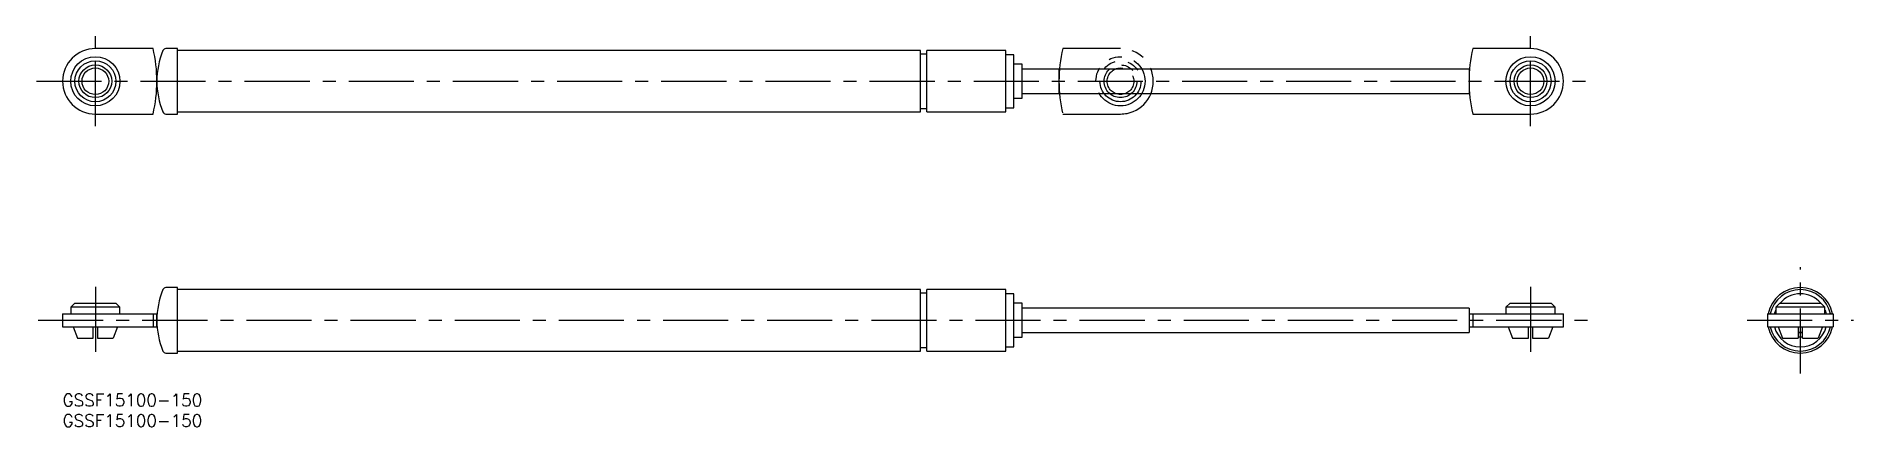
# Model space of a CAD drawing. Extents: x -6 to 437, y -8 to 87.
import ezdxf

# ---------------------------------------------------------------- set-up
doc = ezdxf.new("R2010")
doc.units = 0
doc.header["$LTSCALE"] = 0.5
doc.linetypes.add('CENTER', pattern=[50.8, 31.75, -6.35, 6.35, -6.35])
doc.linetypes.add('PHANTOM', pattern=[63.5, 31.75, -6.35, 6.35, -6.35, 6.35, -6.35])
for name, color, linetype in [('MSM_CENTER', 1, 'CENTER'), ('MSM_CONTINUOUS', 7, 'CONTINUOUS'), ('MSM_IMAGINARY', 6, 'PHANTOM'), ('MSM_PART_NUMBER', 7, 'CONTINUOUS')]:
    doc.layers.add(name, color=color, linetype=linetype)
doc.styles.get("Standard").update_dxf_attribs({"font": 'txt.shx', "height": 3, "bigfont": 'bigfont.shx'})

msp = doc.modelspace()

# ---------------------------------------------------------------- linework, layer by layer
at = {"layer": 'MSM_CENTER'}
for p, q in [((8, 65.4), (8, 87.4)), ((358, 65.4), (358, 87.4)), ((-6.39, 76.4), (371.53, 76.4)), ((423.8, 5), (423.8, 31)), ((8, 26.2), (8, 9.6)), ((358, 26.2), (358, 9.6)), ((-5.96, 18), (371.96, 18)), ((410.8, 18), (436.8, 18))]:
    msp.add_line(p, q, dxfattribs=at)
at = {"layer": 'MSM_CONTINUOUS'}
for p, q in [((22.07, 84.4), (8, 84.4)), ((28, 84.4), (25.2, 84.4)), ((28, 68.4), (28, 84.4)), ((358, 84.4), (343.93, 84.4)), ((209.2, 83.9), (28, 83.9)), ((209.2, 68.9), (209.2, 83.9)), ((210.8, 83.05), (209.2, 83.05)), ((230, 83.9), (210.8, 83.9)), ((210.8, 68.9), (210.8, 83.9)), ((230, 68.9), (230, 83.9)), ((232, 82.9), (230, 82.9)), ((232, 69.9), (232, 82.9)), ((234, 80.55), (232, 80.55)), ((234, 72.25), (234, 80.55)), ((343, 79.4), (234, 79.4)), ((343, 79.4), (343, 73.4)), ((232, 72.25), (234, 72.25)), ((234, 73.4), (343, 73.4)), ((8, 68.4), (22.07, 68.4)), ((25.2, 68.4), (28, 68.4)), ((28, 68.9), (209.2, 68.9)), ((209.2, 69.75), (210.8, 69.75)), ((210.8, 68.9), (230, 68.9)), ((230, 69.9), (232, 69.9)), ((343.93, 68.4), (358, 68.4)), ((3, 22.2), (2, 21.2)), ((3, 22.2), (13, 22.2)), ((14, 21.2), (13, 22.2)), ((28, 26), (25.2, 26)), ((28, 10), (28, 26)), ((209.2, 25.5), (28, 25.5)), ((209.2, 10.5), (209.2, 25.5)), ((210.8, 24.65), (209.2, 24.65)), ((230, 25.5), (210.8, 25.5)), ((210.8, 10.5), (210.8, 25.5)), ((230, 10.5), (230, 25.5)), ((232, 24.5), (230, 24.5)), ((232, 11.5), (232, 24.5)), ((353, 22.2), (352, 21.2)), ((353, 22.2), (363, 22.2)), ((364, 21.2), (363, 22.2)), ((418.8, 22.2), (417.8, 21.2)), ((418.8, 22.2), (428.8, 22.2)), ((429.8, 21.2), (428.8, 22.2)), ((0, 19.6), (0, 16.4)), ((0, 19.6), (23, 19.6)), ((2, 21.2), (2, 19.6)), ((14, 21.2), (2, 21.2)), ((14, 19.6), (14, 21.2)), ((22.07, 19.6), (22.07, 16.4)), ((23, 16.4), (23, 19.6)), ((234, 22.15), (232, 22.15)), ((234, 13.85), (234, 22.15)), ((343, 21), (234, 21)), ((343, 21), (343, 15)), ((343, 19.6), (366, 19.6)), ((343.93, 19.6), (343.93, 16.4)), ((352, 21.2), (352, 19.6)), ((364, 21.2), (352, 21.2)), ((364, 19.6), (364, 21.2)), ((366, 16.4), (366, 19.6)), ((415.8, 19.6), (415.8, 16.4)), ((415.8, 19.6), (431.8, 19.6)), ((417.5, 19.6), (417.8, 20.5)), ((417.8, 21.2), (417.8, 19.6)), ((429.8, 21.2), (417.8, 21.2)), ((429.8, 19.6), (429.8, 21.2)), ((429.8, 20.5), (429.91, 20.22)), ((429.91, 20.22), (430.1, 19.6)), ((431.8, 19.6), (431.8, 16.4)), ((0, 16.4), (23, 16.4)), ((2.58, 16.4), (3.63, 13.6)), ((3.63, 13.6), (7.5, 13.6)), ((7.5, 13.6), (7.5, 16.4)), ((8.5, 16.4), (8.5, 13.6)), ((8.5, 13.6), (12.37, 13.6)), ((13.42, 16.4), (12.37, 13.6)), ((232, 13.85), (234, 13.85)), ((234, 15), (343, 15)), ((343, 16.4), (366, 16.4)), ((352.58, 16.4), (353.63, 13.6)), ((353.63, 13.6), (357.5, 13.6)), ((357.5, 13.6), (357.5, 16.4)), ((358.5, 16.4), (358.5, 13.6)), ((358.5, 13.6), (362.37, 13.6)), ((363.42, 16.4), (362.37, 13.6)), ((415.8, 16.4), (431.8, 16.4)), ((418.38, 16.4), (419.43, 13.6)), ((419.43, 13.6), (423.3, 13.6)), ((423.3, 16.4), (423.3, 13.6)), ((423.3, 15.04), (424.3, 15.04)), ((424.3, 14.99), (423.3, 14.99)), ((423.49, 13.86), (423.3, 13.88)), ((424.3, 13.88), (423.49, 13.86)), ((424.3, 13.6), (424.3, 16.4)), ((424.3, 13.6), (428.17, 13.6)), ((429.21, 16.4), (428.17, 13.6)), ((25.2, 10), (28, 10)), ((28, 10.5), (209.2, 10.5)), ((209.2, 11.35), (210.8, 11.35)), ((210.8, 10.5), (230, 10.5)), ((230, 11.5), (232, 11.5))]:
    msp.add_line(p, q, dxfattribs=at)
for centre, radius in [((8, 76.4), 6), ((8, 76.4), 5), ((8, 76.4), 4), ((358, 76.4), 6), ((358, 76.4), 5), ((358, 76.4), 4), ((8, 76.4), 3.25), ((358, 76.4), 3.25)]:
    msp.add_circle(centre, radius, dxfattribs=at)
for centre, radius, start, end in [((8, 76.4), 8, 90, 270), ((-12, 76.4), 35, 346.787, 13.213), ((25.2, 83.6), 0.8, 90, 157.9757), ((378, 76.4), 35, 166.787, 193.213), ((358, 76.4), 8, 270, 90), ((43, 76.4), 20, 157.9757, 202.0243), ((25.2, 69.2), 0.8, 202.0243, 270), ((43, 18), 20, 157.9757, 202.0243), ((25.2, 25.2), 0.8, 90, 157.9757), ((423.8, 18), 8, 11.537, 168.463), ((423.8, 18), 7.5, 12.3178, 167.6822), ((423.8, 18), 6.5, 40.2522, 139.7478), ((423.8, 18), 8, 191.537, 348.463), ((423.8, 18), 7.5, 192.3178, 347.6822), ((423.8, 18), 6.5, 194.25, 345.75), ((25.2, 10.8), 0.8, 202.0243, 270)]:
    msp.add_arc(centre, radius, start, end, dxfattribs=at)
at = {"layer": 'MSM_IMAGINARY'}
for p, q in [((258, 84.4), (243.93, 84.4)), ((243, 79.4), (243, 73.4)), ((243.93, 68.4), (258, 68.4))]:
    msp.add_line(p, q, dxfattribs=at)
for radius in [6, 5, 4, 3.25]:
    msp.add_circle((258, 76.4), radius, dxfattribs=at)
for centre, radius, start, end in [((278, 76.4), 35, 166.787, 193.213), ((258, 76.4), 8, 270, 90)]:
    msp.add_arc(centre, radius, start, end, dxfattribs=at)

# ---------------------------------------------------------------- texts
at = {"layer": 'MSM_PART_NUMBER', "char_height": 3, "attachment_point": 1}
for insert in [(0, 0), (0, -5)]:
    msp.add_mtext_dynamic_manual_height_columns('{GSSF15100-150}', width=121.0942, gutter_width=15, heights=[0], dxfattribs=dict(at, insert=insert))

doc.saveas('drawing.dxf')
